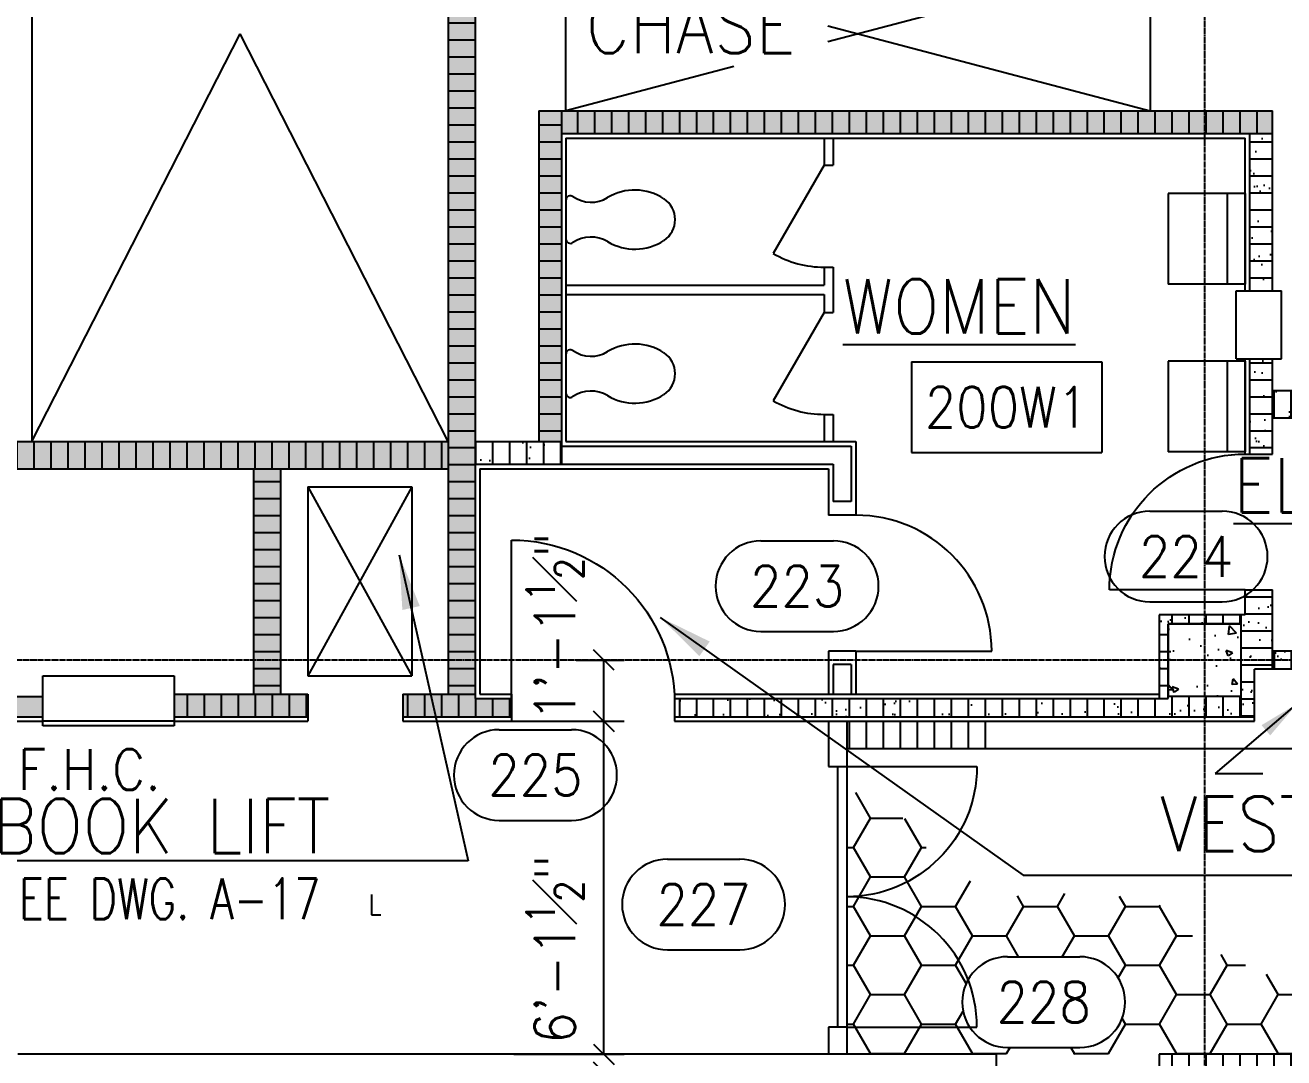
# Model space of a CAD drawing. Header units: inches. Extents: x 388 to 4053, y 352 to 2882.
# Drawn here: x 1486.7 to 1764.6, y 959.5 to 1187.4 of the extents above; entities that cross this region are included whole.
import ezdxf
from ezdxf.enums import TextEntityAlignment as Align

# ---------------------------------------------------------------- set-up
doc = ezdxf.new("R2010")
doc.units = ezdxf.units.IN
doc.header["$LTSCALE"] = 0.5
doc.header["$MEASUREMENT"] = 0
doc.linetypes.add('CENTER', pattern=[3.25, 2.5, -0.25, 0.25, -0.25])
for name, color, linetype in [('A-ANNO-DIMS', 7, 'Continuous'), ('A-ANNO-TEXT', 7, 'Continuous'), ('A-COLS', 2, 'Continuous'), ('A-COLS-PATT', 8, 'Continuous'), ('A-DOOR', 3, 'Continuous'), ('A-DOOR-IDEN', 7, 'Continuous'), ('A-FLOR-IDEN', 7, 'Continuous'), ('A-FLOR-LEVL', 2, 'Continuous'), ('A-FLOR-PATT', 8, 'Continuous'), ('A-FLOR-PFIX', 3, 'Continuous'), ('A-FLOR-TPTN', 2, 'Continuous'), ('A-GLAZ', 3, 'Continuous'), ('A-GRID', 8, 'CENTER'), ('A-WALL', 2, 'Continuous'), ('A-WALL-PATT', 8, 'Continuous'), ('F-PROT-EQPM', 1, 'Continuous')]:
    doc.layers.add(name, color=color, linetype=linetype)
doc.styles.add('ROMANS', font='romans.shx', dxfattribs={"width": 0.9})
doc.dimstyles.new('DIM96', dxfattribs={"dimscale": 96, "dimtxt": 0.09375, "dimasz": 0.046875, "dimexe": 0.046875, "dimexo": 0.046875, "dimgap": 0.046875, "dimtad": 1, "dimdec": 4, "dimzin": 3, "dimdsep": 46, "dimlunit": 4, "dimtxsty": 'ROMANS', "dimblk": 'OBLIQUE', "dimcen": 0.046875, "dimaunit": 1, "dimazin": 0, "dimtfac": 0.7, "dimtdec": 4, "dimtofl": 0, "dimtmove": 2, "dimatfit": 3, "dimldrblk": 'OBLIQUE', "dimfxl": 0, "dimfrac": 1, "dimtolj": 1, "dimtzin": 0, "dimarcsym": 0})
doc.dimstyles.new('LD96', dxfattribs={"dimscale": 96, "dimtxt": 0.09375, "dimasz": 0.09375, "dimexe": 0.046875, "dimexo": 0.046875, "dimgap": 0.046875, "dimtad": 0, "dimdec": 4, "dimzin": 3, "dimdsep": 46, "dimlunit": 4, "dimtxsty": 'ROMANS', "dimcen": 0.046875, "dimaunit": 1, "dimadec": 0, "dimazin": 0, "dimtfac": 0.7, "dimtdec": 4, "dimtofl": 0, "dimtmove": 2, "dimatfit": 3, "dimfxl": 0, "dimfrac": 1, "dimtolj": 1, "dimtzin": 0, "dimarcsym": 0})
doc.dimstyles.new('LE96A', dxfattribs={"dimscale": 96, "dimtxt": 0.09375, "dimasz": 0.125, "dimexe": 0.046875, "dimexo": 0.046875, "dimgap": 0.046875, "dimtad": 0, "dimdec": 4, "dimzin": 3, "dimdsep": 46, "dimlunit": 4, "dimtxsty": 'ROMANS', "dimcen": 0.046875, "dimaunit": 1, "dimadec": 0, "dimazin": 0, "dimtfac": 0.7, "dimtdec": 4, "dimtofl": 0, "dimtmove": 2, "dimatfit": 3, "dimfxl": 0, "dimfrac": 1, "dimtolj": 1, "dimtzin": 0, "dimarcsym": 0})
pattern_1 = [(0, (8.3445, -0.8586), (11.25, 6.49519), [7.5, -15]), (120, (8.3445, -0.8586), (-11.25, 6.49519), [7.5, -15]), (60, (8.3445, -0.8586), (2e-08, 12.990381), [-15, 7.5])]
pattern_2 = [(90, (11.2027, -0.8225), (-3.75, 2e-16), [])]
pattern_3 = [(0, (11.2027, -0.8225), (0, 3.75), [])]
pattern_4 = [(90, (3.8053, 0), (-3.75, 2e-16), [])]
pattern_5 = [(37.5, (10.3947, 0), (-0.251973, 7.707295), [0, -6.08, 0, -6.8, 0, -6.5]), (7.5, (10.395, 0), (7.079107, 11.288584), [0, -3.28, 0, -5.48, 0, -2.1]), (327.5, (5.4747, 0), (12.456567, 0.022636), [0, -2, 0, -7.2, 0, -9.4]), (317.5, (5.475, 0), (12.024506, 3.5107), [0, -1, 0, -4.72, 0, -5.4])]

# ---------------------------------------------------------------- blocks, each defined once
blk = doc.blocks.new('DOOR1')
at = {"color": 0, "linetype": 'ByBlock'}
blk.add_line((0, 0), (0, 1), dxfattribs=at)
blk.add_arc((0, 0), 1, 90, 180, dxfattribs=at)
blk = doc.blocks.new('IDEN3')
for p, q in [((-0.0833, 0.1042), (0.0833, 0.1042)), ((-0.0833, -0.1042), (0.0833, -0.1042))]:
    blk.add_line(p, q)
for centre, start, end in [((-0.0833, 0), 90, 270), ((0.0833, 0), 270, 90)]:
    blk.add_arc(centre, 0.1042, start, end)
at = {"style": 'ROMANS', "width": 0.9}
blk.add_attdef('#', text='', height=0.0938, dxfattribs=at).set_placement((0, 0), align=Align.MIDDLE_CENTER)
blk = doc.blocks.new('IDEN2')
for p, q in [((-0.2188, 0.1042), (0.2188, 0.1042)), ((-0.2188, 0.1042), (-0.2188, -0.1042)), ((0.2188, 0.1042), (0.2188, -0.1042)), ((-0.2188, -0.1042), (0.2188, -0.1042))]:
    blk.add_line(p, q)
at = {"style": 'ROMANS', "width": 0.9}
blk.add_attdef('#', text='', height=0.0938, dxfattribs=at).set_placement((0, 0), align=Align.MIDDLE_CENTER)
blk = doc.blocks.new('_Oblique')
at = {"color": 0, "lineweight": -2}
blk.add_line((-0.5, -0.5), (0.5, 0.5), dxfattribs=at)
blk = doc.blocks.new('*D181')
at = {"layer": 'A-ANNO-DIMS', "color": 0, "lineweight": -2}
for p, q in [((1614.46, 960.28), (1614.46, 964.78)), ((1594.57, 960.28), (1618.96, 960.28)), ((1591.13, 956.28), (1618.96, 956.28)), ((1614.46, 956.28), (1614.46, 951.78))]:
    blk.add_line(p, q, dxfattribs=at)
at = {"layer": 'Defpoints', "color": 0}
for p in [(1590.07, 960.28), (1614.46, 960.28), (1586.63, 956.28)]:
    blk.add_point(p, dxfattribs=at)
at = {"layer": 'A-ANNO-DIMS', "color": 0, "lineweight": -2, "xscale": 4.5, "yscale": 4.5, "zscale": 4.5}
for p, rotation in [((1614.46, 960.28), 270), ((1614.46, 956.28), 90)]:
    blk.add_blockref('_Oblique', p, dxfattribs=dict(at, rotation=rotation))
at = {"layer": 'A-ANNO-DIMS', "color": 0, "insert": (1603.66, 944.33), "char_height": 9, "attachment_point": 5, "rotation": 90, "style": 'ROMANS'}
blk.add_mtext('\\A1;4"', dxfattribs=at)
blk = doc.blocks.new('*D182')
at = {"layer": 'A-ANNO-DIMS', "color": 0, "lineweight": -2}
for p, q in [((1592.85, 1033.78), (1618.96, 1033.78)), ((1614.46, 960.28), (1614.46, 1033.78)), ((1594.57, 960.28), (1618.96, 960.28))]:
    blk.add_line(p, q, dxfattribs=at)
at = {"layer": 'Defpoints', "color": 0}
for p in [(1588.35, 1033.78), (1614.46, 1033.78), (1590.07, 960.28)]:
    blk.add_point(p, dxfattribs=at)
at = {"layer": 'A-ANNO-DIMS', "color": 0, "lineweight": -2, "xscale": 4.5, "yscale": 4.5, "zscale": 4.5}
for p, rotation in [((1614.46, 1033.78), 90), ((1614.46, 960.28), 270)]:
    blk.add_blockref('_Oblique', p, dxfattribs=dict(at, rotation=rotation))
at = {"layer": 'A-ANNO-DIMS', "color": 0, "insert": (1603.66, 983.43), "char_height": 9, "attachment_point": 5, "rotation": 90, "style": 'ROMANS'}
blk.add_mtext('\\A1;6\'-1{\\H0.700000x;\\S1#2;}"', dxfattribs=at)
blk = doc.blocks.new('*D183')
at = {"layer": 'A-ANNO-DIMS', "color": 0, "lineweight": -2}
for p, q in [((1608.35, 1047.28), (1618.96, 1047.28)), ((1614.46, 1033.78), (1614.46, 1047.28)), ((1592.85, 1033.78), (1618.96, 1033.78))]:
    blk.add_line(p, q, dxfattribs=at)
at = {"layer": 'Defpoints', "color": 0}
for p in [(1603.85, 1047.28), (1614.46, 1047.28), (1588.35, 1033.78)]:
    blk.add_point(p, dxfattribs=at)
at = {"layer": 'A-ANNO-DIMS', "color": 0, "lineweight": -2, "xscale": 4.5, "yscale": 4.5, "zscale": 4.5}
for p, rotation in [((1614.46, 1047.28), 90), ((1614.46, 1033.78), 270)]:
    blk.add_blockref('_Oblique', p, dxfattribs=dict(at, rotation=rotation))
at = {"layer": 'A-ANNO-DIMS', "color": 0, "insert": (1603.66, 1054.63), "char_height": 9, "attachment_point": 5, "rotation": 90, "style": 'ROMANS'}
blk.add_mtext('\\A1;1\'-1{\\H0.700000x;\\S1#2;}"', dxfattribs=at)
blk = doc.blocks.new('DOOR3')
at = {"color": 0, "linetype": 'ByBlock'}
blk.add_line((0, 0), (-0.866, 0.5), dxfattribs=at)
blk.add_arc((0, 0), 1, 150, 180, dxfattribs=at)
blk = doc.blocks.new('PFIX01')
blk.add_line((-4.26, 0), (4.26, 0))
for centre, radius, start, end in [((0, 18.63), 5.5, 33.4356, 146.5644), ((5.15, 15.22), 11.67, 146.5644, 210.9799), ((-5.15, 15.22), 11.67, 329.0201, 33.4356), ((-10.93, 5.57), 7.09, 325.6106, 30.9799), ((10.93, 5.57), 7.09, 149.0201, 214.3894), ((-4.26, 1), 1, 145.6106, 270), ((4.26, 1), 1, 270, 34.3894)]:
    blk.add_arc(centre, radius, start, end)
blk = doc.blocks.new('1')
for p, q in [((-8, 8), (8, 8)), ((-8, 8), (-8, -8)), ((8, 8), (8, -8)), ((-8, -8), (8, -8))]:
    blk.add_line(p, q)

msp = doc.modelspace()

# ---------------------------------------------------------------- hatches: boundary and pattern name
at = {"layer": 'A-COLS-PATT'}
h = msp.add_hatch(dxfattribs=at)
h.set_pattern_fill('AR-CONC', color=256, scale=2, style=0)
h.set_pattern_definition([(130, (2713.867, -1331.055), (-14.345204, -1.255043), [1.5, -16.5]), (185, (2713.867, -1331.055), (2.77503, 15.04384), [1.2, -13.2]), (79.5486, (2712.672, -1331.159), (-11.57019, 13.78879), [1.2748, -14.02284]), (133.8158, (2713.867, -1327.055), (-21.34482, -3.31038), [2.25, -24.75]), (83.3644, (2712.088, -1327.33), (-18.69325, 19.48236), [1.9122, -21.03426]), (188.8158, (2713.867, -1327.055), (-18.69324, 19.48237), [1.8, -19.8]), (159, (2711.867, -1328.055), (-11.93814, -8.05238), [1.5, -16.5]), (214, (2711.867, -1328.055), (-4.86631, 14.503), [1.2, -13.2]), (108.5486, (2710.872, -1328.726), (-16.80445, 6.45061), [1.2748, -14.02284]), (142.5, (2713.867, -1331.0546), (-0.243197, 6.657877), [0, -13.04, 0, -13.4, 0, -13.25]), (172.5, (2713.867, -1331.0546), (-5.26139, 7.888234), [0, -7.64, 0, -12.74, 0, -5.05]), (212.5, (2718.327, -1331.0546), (-10.676449, -0.451097), [0, -5, 0, -15.6, 0, -20.7]), (222.5, (2720.327, -1331.055), (-11.663723, 2.0021), [0, -6.5, 0, -10.36, 0, -14.7])])
h.paths.add_polyline_path([(1755.08318, 1055.27553), (1755.08318, 1039.27553), (1739.08318, 1039.27553), (1739.08318, 1055.27553)])
at = {"layer": 'A-FLOR-PATT'}
h = msp.add_hatch(dxfattribs=at)
h.set_pattern_fill('LINE', color=256, scale=30, angle=90, style=0)
h.set_pattern_definition(pattern_2)
h.paths.add_polyline_path([(1700.72599, 1033.77553), (1668.08318, 1033.77553), (1668.08318, 1027.77553), (1700.72599, 1027.77553)])
h = msp.add_hatch(dxfattribs=at)
h.set_pattern_fill('HONEY', color=256, scale=60, style=0)
h.set_pattern_definition(pattern_1)
h.paths.add_polyline_path([(1685.44015, 1011.10357), (1676.67634, 1013.37273), (1671.15839, 1018.23519), (1668.08318, 1017.64708), (1668.08318, 995.02553, 0.185891064), (1687.36624, 1002.45122), (1685.76475, 1003.32363)])
h.paths.add_polyline_path([(1668.08318, 995.02553), (1668.08318, 966.27553), (1695.21565, 966.27553, -0.282398241), (1694.86452, 976.73126, 0.308948264)])
h.paths.add_polyline_path([(1735.75094, 994.5712), (1717.89872, 995.86786), (1705.23989, 995.21953), (1692.90563, 999.43366), (1687.36624, 1002.45122, -0.185891064), (1668.08318, 995.02553, -0.308948264), (1694.86452, 976.73126, -0.26974704), (1703.55811, 981.78945), (1719.55811, 981.78945, -1), (1719.55811, 961.78945), (1703.55811, 961.78945, -0.251820046), (1695.21565, 966.27553), (1668.08318, 966.27553), (1668.08318, 960.27553), (1701.08318, 960.27553), (1747.08318, 960.27553), (1747.08318, 983.90039)])
h = msp.add_hatch(dxfattribs=at)
h.set_pattern_fill('HONEY', color=256, scale=60, style=0)
h.set_pattern_definition(pattern_1)
h.paths.add_polyline_path([(1767.88491, 974.79718), (1747.08318, 983.88612), (1747.08318, 960.27553), (1774.63588, 960.27553)])
at = {"layer": 'A-WALL-PATT'}
h = msp.add_hatch(dxfattribs=at)
h.set_pattern_fill('AR-SAND', color=256, scale=4, style=0)
h.set_pattern_definition(pattern_5)
h.paths.add_polyline_path([(1762.08318, 1324.77553), (1757.08318, 1324.77553), (1757.08318, 1207.52553), (1762.08318, 1207.52553)])
h.paths.add_polyline_path([(1782.08318, 1324.77553), (1776.08318, 1324.77553), (1776.08318, 1106.77553), (1782.08318, 1106.77553)])
h.paths.add_polyline_path([(1762.08318, 1163.52553), (1757.08318, 1163.52553), (1757.08318, 1128.77553), (1762.08318, 1128.77553)])
h.paths.add_polyline_path([(1762.08318, 1113.77553), (1757.08318, 1113.77553), (1757.08318, 1092.77553), (1762.08318, 1092.77553)])
h.paths.add_polyline_path([(1847.08318, 1106.77553), (1762.08318, 1106.77553), (1762.08318, 1100.77553), (1847.08318, 1100.77553)])
h.paths.add_polyline_path([(1852.08318, 1214.77553), (1847.08318, 1214.77553), (1847.08318, 1154.77553), (1852.08318, 1154.77553)])
h = msp.add_hatch(dxfattribs=at)
h.set_pattern_fill('AR-SAND', color=256, scale=4, style=0)
h.set_pattern_definition(pattern_5)
h.paths.add_polyline_path([(1580.08318, 1095.52553), (1473.20818, 1095.52553), (1473.20818, 1089.52553), (1537.08318, 1089.52553), (1580.08318, 1089.52553)])
h.paths.add_polyline_path([(1543.08318, 1089.52553), (1537.08318, 1089.52553), (1537.08318, 1039.77553), (1543.08318, 1039.77553)])
h.paths.add_polyline_path([(1549.08318, 1039.77553), (1543.08318, 1039.77553), (1519.58318, 1039.77553), (1519.58318, 1034.77553), (1549.08318, 1034.77553)])
h.paths.add_polyline_path([(1490.58318, 1039.27553), (1466.58318, 1039.27553), (1466.58318, 1034.77553), (1490.58318, 1034.77553)])
h.paths.add_polyline_path([(1594.08318, 1038.77553), (1586.08318, 1038.77553), (1586.08318, 1039.77553), (1570.08318, 1039.77553), (1570.08318, 1034.77553), (1594.08318, 1034.77553)])
h.paths.add_polyline_path([(1586.08318, 1275.52553), (1580.08318, 1275.52553), (1580.08318, 1095.52553), (1580.08318, 1039.77553), (1586.08318, 1039.77553)])
h.paths.add_polyline_path([(1605.08318, 1168.52553), (1600.08318, 1168.52553), (1600.08318, 1095.52553), (1605.08318, 1095.52553)])
h.paths.add_polyline_path([(1762.08318, 1168.52553), (1605.08318, 1168.52553), (1605.08318, 1163.52553), (1762.08318, 1163.52553)])
h.paths.add_polyline_path([(1762.08318, 1207.52553), (1600.08318, 1207.52553), (1600.08318, 1202.52553), (1762.08318, 1202.52553)])
h.paths.add_polyline_path([(1605.08318, 1275.52553), (1600.08318, 1275.52553), (1600.08318, 1207.52553), (1605.08318, 1207.52553)])
h.paths.add_polyline_path([(1606.08318, 1290.77553), (1600.08318, 1290.77553), (1600.08318, 1281.52553), (1606.08318, 1281.52553)])
h.paths.add_polyline_path([(1669.08318, 1287.77553), (1664.08318, 1287.77553), (1664.08318, 1281.52553), (1669.08318, 1281.52553)])
h = msp.add_hatch(dxfattribs=at)
h.set_pattern_fill('LINE', color=256, scale=30, style=0)
h.set_pattern_definition(pattern_3)
h.paths.add_polyline_path([(1580.08318, 1095.52553), (1580.08318, 1047.27553), (1586.08318, 1047.27553), (1586.08318, 1275.52553), (1580.08318, 1275.52553)])
h.paths.add_polyline_path([(1580.08318, 1039.77553), (1586.08318, 1039.77553), (1586.08318, 1047.27553), (1580.08318, 1047.27553)])
h = msp.add_hatch(dxfattribs=at)
h.set_pattern_fill('LINE', color=256, scale=30, style=0)
h.set_pattern_definition(pattern_3)
h.paths.add_polyline_path([(1605.08318, 1168.52553), (1600.08318, 1168.52553), (1600.08318, 1095.52553), (1605.08318, 1095.52553)])
h = msp.add_hatch(dxfattribs=at)
h.set_pattern_fill('LINE', color=256, scale=30, angle=90, style=0)
h.set_pattern_definition(pattern_2)
h.paths.add_polyline_path([(1747.08318, 1163.52553), (1747.08318, 1168.52553), (1605.08318, 1168.52553), (1605.08318, 1163.52553)])
h.paths.add_polyline_path([(1747.08318, 1168.52553), (1747.08318, 1163.52553), (1762.08318, 1163.52553), (1762.08318, 1168.52553)])
h = msp.add_hatch(dxfattribs=at)
h.set_pattern_fill('LINE', color=256, scale=30, style=0)
h.set_pattern_definition(pattern_3)
h.paths.add_polyline_path([(1757.08318, 1128.77553), (1762.08318, 1128.77553), (1762.08318, 1163.52553), (1757.08318, 1163.52553)])
h = msp.add_hatch(dxfattribs=at)
h.set_pattern_fill('AR-SAND', color=256, scale=4, style=0)
h.set_pattern_definition(pattern_5)
h.paths.add_polyline_path([(1852.08318, 1118.77553), (1847.08318, 1118.77553), (1847.08318, 1106.77553), (1847.08318, 1039.77553), (1852.08318, 1039.77553)])
h.paths.add_polyline_path([(1852.08318, 1039.77553), (1794.08318, 1039.77553), (1790.08318, 1039.77553), (1790.08318, 1034.77553), (1852.08318, 1034.77553)])
h.paths.add_polyline_path([(1794.08318, 1049.27553), (1762.08318, 1049.27553), (1762.08318, 1045.27553), (1790.08318, 1045.27553), (1794.08318, 1045.27553)])
h.paths.add_polyline_path([(1794.08318, 1045.27553), (1790.08318, 1045.27553), (1790.08318, 1039.77553), (1794.08318, 1039.77553)])
h.paths.add_polyline_path([(1762.08318, 1062.77553), (1756.08318, 1062.77553), (1756.08318, 1057.27553), (1755.08318, 1057.27553), (1755.08318, 1034.77553), (1758.08318, 1034.77553), (1758.08318, 1045.27553), (1762.08318, 1045.27553)])
h.paths.add_polyline_path([(1755.08318, 1039.27553), (1739.08318, 1039.27553), (1739.08318, 1038.77553), (1630.08318, 1038.77553), (1630.08318, 1034.77553), (1755.08318, 1034.77553)])
h.paths.add_polyline_path([(1739.08318, 1055.27553), (1755.08318, 1055.27553), (1755.08318, 1057.27553), (1737.08318, 1057.27553), (1737.08318, 1038.77553), (1739.08318, 1038.77553)])
h = msp.add_hatch(dxfattribs=at)
h.set_pattern_fill('LINE', color=256, scale=30, style=0)
h.set_pattern_definition(pattern_3)
h.paths.add_polyline_path([(1757.08318, 1092.77553), (1762.08318, 1092.77553), (1762.08318, 1113.77553), (1757.08318, 1113.77553)])
h = msp.add_hatch(dxfattribs=at)
h.set_pattern_fill('LINE', color=256, scale=30, angle=90, style=0)
h.set_pattern_definition(pattern_2)
h.paths.add_polyline_path([(1762.08318, 1106.77553), (1762.08318, 1100.77553), (1847.08318, 1100.77553), (1847.08318, 1106.77553)])
h = msp.add_hatch(dxfattribs=at)
h.set_pattern_fill('LINE', color=256, scale=30, angle=90, style=0)
h.set_pattern_definition(pattern_2)
h.paths.add_polyline_path([(1586.08318, 1095.52553), (1586.08318, 1090.52553), (1605.08318, 1090.52553), (1605.08318, 1095.52553)])
h.paths.add_polyline_path([(1580.08318, 1089.52553), (1580.08318, 1095.52553), (1477.08318, 1095.52553), (1477.08318, 1089.52553), (1537.08318, 1089.52553)])
h = msp.add_hatch(dxfattribs=at)
h.set_pattern_fill('AR-SAND', color=256, scale=4, style=0)
h.set_pattern_definition(pattern_5)
h.paths.add_polyline_path([(1605.08318, 1094.52553), (1605.08318, 1095.52553), (1600.08318, 1095.52553), (1586.08318, 1095.52553), (1586.08318, 1090.52553), (1605.08318, 1090.52553)])
h = msp.add_hatch(dxfattribs=at)
h.set_pattern_fill('LINE', color=256, scale=30, style=0)
h.set_pattern_definition(pattern_3)
h.paths.add_polyline_path([(1537.08318, 1047.27553), (1543.08318, 1047.27553), (1543.08318, 1089.52553), (1537.08318, 1089.52553)])
h.paths.add_polyline_path([(1543.08318, 1047.27553), (1537.08318, 1047.27553), (1537.08318, 1039.77553), (1543.08318, 1039.77553)])
h = msp.add_hatch(dxfattribs=at)
h.set_pattern_fill('LINE', color=256, scale=30, style=0)
h.set_pattern_definition([(0, (3.8053, 0), (0, 3.75), [])])
h.paths.add_polyline_path([(1762.08318, 1062.77553), (1756.08318, 1062.77553), (1756.08318, 1057.27553), (1755.08318, 1057.27553), (1755.08318, 1047.27553), (1762.08318, 1047.27553)])
h.paths.add_polyline_path([(1762.08318, 1047.27553), (1755.08318, 1047.27553), (1755.08318, 1034.77553), (1758.08318, 1034.77553), (1758.08318, 1045.27553), (1762.08318, 1045.27553)])
h = msp.add_hatch(dxfattribs=at)
h.set_pattern_fill('LINE', color=256, scale=30, angle=90, style=0)
h.set_pattern_definition(pattern_2)
h.paths.add_polyline_path([(1630.08318, 1038.77553), (1630.08318, 1034.77553), (1747.08318, 1034.77553), (1747.08318, 1039.27553), (1737.08318, 1039.27553), (1737.08318, 1038.77553)])
h.paths.add_polyline_path([(1747.08318, 1039.27553), (1747.08318, 1034.77553), (1755.08318, 1034.77553), (1755.08318, 1039.27553)])
h.paths.add_polyline_path([(1747.08318, 1057.27553), (1747.08318, 1055.27553), (1755.08318, 1055.27553), (1755.08318, 1057.27553)])
h.paths.add_polyline_path([(1737.08318, 1057.27553), (1737.08318, 1055.27553), (1747.08318, 1055.27553), (1747.08318, 1057.27553)])
h = msp.add_hatch(dxfattribs=at)
h.set_pattern_fill('LINE', color=256, scale=30, style=0)
h.set_pattern_definition(pattern_3)
h.paths.add_polyline_path([(1737.08318, 1039.27553), (1739.08318, 1039.27553), (1739.08318, 1055.27553), (1737.08318, 1055.27553)])
h = msp.add_hatch(dxfattribs=at)
h.set_pattern_fill('LINE', color=256, scale=30, angle=90, style=0)
h.set_pattern_definition(pattern_4)
h.paths.add_polyline_path([(1790.92454, 1049.27553), (1762.08318, 1049.27553), (1762.08318, 1047.27553), (1790.92454, 1047.27553)])
h.paths.add_polyline_path([(1794.08318, 1049.27553), (1790.92454, 1049.27553), (1790.92454, 1047.27553), (1794.08318, 1047.27553)])
h.paths.add_polyline_path([(1794.08318, 1047.27553), (1790.92454, 1047.27553), (1790.92454, 1046.70317), (1794.08318, 1046.70317)], flags=17)
h.paths.add_polyline_path([(1794.08318, 1046.70317), (1790.92454, 1046.70317), (1790.92454, 1047.27553), (1762.08318, 1047.27553), (1762.08318, 1045.27553), (1790.08318, 1045.27553), (1794.08318, 1045.27553)])
h = msp.add_hatch(dxfattribs=at)
h.set_pattern_fill('LINE', color=256, scale=30, angle=90, style=0)
h.set_pattern_definition(pattern_4)
h.paths.add_polyline_path([(1549.08318, 1039.77553), (1543.08318, 1039.77553), (1519.58318, 1039.77553), (1519.58318, 1034.77553), (1549.08318, 1034.77553)])
h = msp.add_hatch(dxfattribs=at)
h.set_pattern_fill('LINE', color=256, scale=30, angle=90, style=0)
h.set_pattern_definition(pattern_2)
h.paths.add_polyline_path([(1594.08318, 1034.77553), (1594.08318, 1038.77553), (1586.08318, 1038.77553), (1586.08318, 1039.77553), (1570.08318, 1039.77553), (1570.08318, 1034.77553)])
h = msp.add_hatch(dxfattribs=at)
h.set_pattern_fill('LINE', color=256, scale=30, angle=90, style=0)
h.set_pattern_definition(pattern_2)
h.paths.add_polyline_path([(1811.28213, 960.27553), (1747.08318, 960.27553), (1747.08318, 952.27553), (1811.28213, 952.27553)])
h.paths.add_polyline_path([(1747.08318, 960.27553), (1737.08318, 960.27553), (1737.08318, 956.27553), (1743.08318, 956.27553), (1743.08318, 952.27553), (1747.08318, 952.27553)])

# ---------------------------------------------------------------- linework, layer by layer
at = {"layer": 'A-FLOR-LEVL'}
for p, q in [((1488.20818, 1275.52553), (1488.20818, 1095.52553)), ((1606.08318, 1168.52553), (1606.08318, 1202.52553)), ((1735.08318, 1202.52553), (1663.89242, 1183.76207)), ((1735.08318, 1202.52553), (1735.08318, 1168.52553)), ((1663.89242, 1187.28898), (1735.08318, 1168.52553)), ((1488.20818, 1095.52553), (1534.14568, 1185.52553)), ((1580.08318, 1095.52553), (1534.14568, 1185.52553)), ((1643.1783, 1178.30253), (1606.08318, 1168.52553)), ((1549.08318, 1085.52553), (1572.08318, 1085.52553)), ((1549.08318, 1085.52553), (1549.08318, 1043.77553)), ((1549.08318, 1085.52553), (1572.08318, 1043.77553)), ((1572.08318, 1085.52553), (1549.08318, 1043.77553)), ((1572.08318, 1085.52553), (1572.08318, 1043.77553)), ((1549.08318, 1043.77553), (1572.08318, 1043.77553)), ((1668.08318, 1027.77553), (1865.08318, 1027.77553)), ((1666.08318, 1023.77553), (1666.08318, 966.27553)), ((1668.08318, 1023.77553), (1668.08318, 966.27553))]:
    msp.add_line(p, q, dxfattribs=at)
at = {"layer": 'A-FLOR-PFIX'}
for p, q in [((1756.08318, 1150.27553), (1739.08318, 1150.27553)), ((1739.08318, 1150.27553), (1739.08318, 1130.27553)), ((1752.08318, 1150.27553), (1752.08318, 1130.27553)), ((1756.08318, 1150.27553), (1756.08318, 1130.27553)), ((1756.08318, 1130.27553), (1739.08318, 1130.27553)), ((1756.08318, 1113.27553), (1739.08318, 1113.27553)), ((1739.08318, 1113.27553), (1739.08318, 1093.27553)), ((1752.08318, 1113.27553), (1752.08318, 1093.27553)), ((1756.08318, 1113.27553), (1756.08318, 1093.27553)), ((1756.08318, 1093.27553), (1739.08318, 1093.27553))]:
    msp.add_line(p, q, dxfattribs=at)
at = {"layer": 'A-FLOR-TPTN'}
for p, q in [((1663.08318, 1162.52553), (1663.08318, 1156.52553)), ((1663.08318, 1162.52553), (1665.08318, 1162.52553)), ((1665.08318, 1162.52553), (1665.08318, 1156.52553)), ((1663.08318, 1156.52553), (1665.08318, 1156.52553)), ((1663.08318, 1134.02553), (1665.08318, 1134.02553)), ((1663.08318, 1134.02553), (1663.08318, 1130.02553)), ((1665.08318, 1134.02553), (1665.08318, 1124.02553)), ((1606.08318, 1130.02553), (1663.08318, 1130.02553)), ((1606.08318, 1130.02553), (1606.08318, 1128.02553)), ((1606.08318, 1128.02553), (1663.08318, 1128.02553)), ((1663.08318, 1128.02553), (1663.08318, 1124.02553)), ((1663.08318, 1124.02553), (1665.08318, 1124.02553)), ((1663.08318, 1101.52553), (1665.08318, 1101.52553)), ((1663.08318, 1101.52553), (1663.08318, 1095.52553)), ((1665.08318, 1101.52553), (1665.08318, 1095.52553)), ((1663.08318, 1095.52553), (1665.08318, 1095.52553))]:
    msp.add_line(p, q, dxfattribs=at)
at = {"layer": 'A-GLAZ'}
for p, q in [((1754.08318, 1113.77553), (1754.08318, 1128.77553)), ((1754.08318, 1128.77553), (1764.08318, 1128.77553)), ((1764.08318, 1113.77553), (1764.08318, 1128.77553)), ((1754.08318, 1113.77553), (1764.08318, 1113.77553))]:
    msp.add_line(p, q, dxfattribs=at)
at = {"layer": 'A-GRID'}
for p, q in [((1747.08318, 1352.3528), (1747.08318, 435.27553)), ((4004.54291, 1047.27553), (510.08318, 1047.27553))]:
    msp.add_line(p, q, dxfattribs=at)
at = {"layer": 'A-WALL'}
for p, q in [((1580.08318, 1275.52553), (1580.08318, 1095.52553)), ((1586.08318, 1275.52553), (1586.08318, 1038.77553)), ((1600.08318, 1168.52553), (1762.08318, 1168.52553)), ((1600.08318, 1168.52553), (1600.08318, 1095.52553)), ((1605.08318, 1168.52553), (1605.08318, 1094.52553)), ((1762.08318, 1128.77553), (1762.08318, 1168.52553)), ((1605.08318, 1163.52553), (1762.08318, 1163.52553)), ((1606.08318, 1162.52553), (1606.08318, 1095.52553)), ((1606.08318, 1162.52553), (1756.08318, 1162.52553)), ((1756.08318, 1128.77553), (1756.08318, 1162.52553)), ((1757.08318, 1128.77553), (1757.08318, 1163.52553)), ((1756.08318, 1128.77553), (1762.08318, 1128.77553)), ((1756.08318, 1092.77553), (1756.08318, 1113.77553)), ((1756.08318, 1113.77553), (1762.08318, 1113.77553)), ((1757.08318, 1092.77553), (1757.08318, 1113.77553)), ((1762.08318, 1092.77553), (1762.08318, 1113.77553)), ((1762.08318, 1106.77553), (1847.08318, 1106.77553)), ((1762.08318, 1100.77553), (1847.08318, 1100.77553)), ((1473.20818, 1095.52553), (1580.08318, 1095.52553)), ((1580.08318, 1095.52553), (1580.08318, 1039.77553)), ((1586.08318, 1095.52553), (1600.08318, 1095.52553)), ((1606.08318, 1095.52553), (1670.08318, 1095.52553)), ((1670.08318, 1095.52553), (1670.08318, 1079.27553)), ((1605.08318, 1094.52553), (1669.08318, 1094.52553)), ((1669.08318, 1094.52553), (1669.08318, 1082.27553)), ((1756.08318, 1092.77553), (1762.08318, 1092.77553)), ((1473.20818, 1089.52553), (1537.08318, 1089.52553)), ((1537.08318, 1089.52553), (1537.08318, 1039.77553)), ((1537.08318, 1089.52553), (1580.08318, 1089.52553)), ((1543.08318, 1089.52553), (1543.08318, 1039.77553)), ((1586.08318, 1090.52553), (1665.08318, 1090.52553)), ((1587.08318, 1089.52553), (1587.08318, 1039.77553)), ((1587.08318, 1089.52553), (1664.08318, 1089.52553)), ((1664.08318, 1089.52553), (1664.08318, 1079.27553)), ((1665.08318, 1090.52553), (1665.08318, 1082.27553)), ((1669.08318, 1082.27553), (1665.08318, 1082.27553)), ((1670.08318, 1079.27553), (1664.08318, 1079.27553)), ((1756.08318, 1062.77553), (1762.08318, 1062.77553)), ((1756.08318, 1057.27553), (1756.08318, 1062.77553)), ((1762.08318, 1045.27553), (1762.08318, 1062.77553)), ((1756.08318, 1057.27553), (1737.08318, 1057.27553)), ((1737.08318, 1057.27553), (1737.08318, 1038.77553)), ((1755.08318, 1057.27553), (1755.08318, 1034.77553)), ((1739.08318, 1055.27553), (1755.08318, 1055.27553)), ((1739.08318, 1038.77553), (1739.08318, 1055.27553)), ((1670.08318, 1049.27553), (1664.08318, 1049.27553)), ((1664.08318, 1049.27553), (1664.08318, 1039.77553)), ((1670.08318, 1049.27553), (1670.08318, 1039.77553)), ((1794.08318, 1049.27553), (1762.08318, 1049.27553)), ((1665.08318, 1046.27553), (1665.08318, 1039.77553)), ((1669.08318, 1046.27553), (1665.08318, 1046.27553)), ((1669.08318, 1046.27553), (1669.08318, 1039.77553)), ((1758.08318, 1033.77553), (1758.08318, 1045.27553)), ((1790.08318, 1045.27553), (1758.08318, 1045.27553)), ((1466.58318, 1039.27553), (1490.58318, 1039.27553)), ((1490.58318, 1033.77553), (1490.58318, 1039.27553)), ((1519.58318, 1039.77553), (1543.08318, 1039.77553)), ((1519.58318, 1039.77553), (1519.58318, 1033.77553)), ((1543.08318, 1039.77553), (1549.08318, 1039.77553)), ((1549.08318, 1039.77553), (1549.08318, 1033.77553)), ((1570.08318, 1039.77553), (1570.08318, 1033.77553)), ((1570.08318, 1039.77553), (1586.08318, 1039.77553)), ((1587.08318, 1039.77553), (1594.08318, 1039.77553)), ((1594.08318, 1039.77553), (1594.08318, 1033.77553)), ((1630.08318, 1039.77553), (1630.08318, 1033.77553)), ((1630.08318, 1039.77553), (1737.08318, 1039.77553)), ((1755.08318, 1039.27553), (1739.08318, 1039.27553)), ((1586.08318, 1038.77553), (1594.08318, 1038.77553)), ((1630.08318, 1038.77553), (1739.08318, 1038.77553)), ((1459.58318, 1033.77553), (1490.58318, 1033.77553)), ((1466.58318, 1034.77553), (1490.58318, 1034.77553)), ((1519.58318, 1034.77553), (1549.08318, 1034.77553)), ((1519.58318, 1033.77553), (1549.08318, 1033.77553)), ((1570.08318, 1034.77553), (1594.08318, 1034.77553)), ((1570.08318, 1033.77553), (1594.08318, 1033.77553)), ((1630.08318, 1034.77553), (1758.08318, 1034.77553)), ((1630.08318, 1033.77553), (1758.08318, 1033.77553)), ((1664.08318, 1033.77553), (1664.08318, 1023.77553)), ((1668.08318, 1033.77553), (1668.08318, 1023.77553)), ((1664.08318, 1023.77553), (1668.08318, 1023.77553)), ((1668.08318, 966.27553), (1664.08318, 966.27553)), ((1664.08318, 966.27553), (1664.08318, 960.27553)), ((1668.08318, 966.27553), (1668.08318, 960.27553)), ((1701.08318, 960.27553), (1485.08318, 960.27553)), ((1701.08318, 960.27553), (1701.08318, 956.27553)), ((2923.08318, 960.27553), (1737.08318, 960.27553)), ((1737.08318, 960.27553), (1737.08318, 956.27553))]:
    msp.add_line(p, q, dxfattribs=at)
at = {"layer": 'A-WALL-PATT'}
for p, q in [((1600.08318, 1095.52553), (1605.08318, 1095.52553)), ((1605.08318, 1094.52553), (1605.08318, 1090.52553))]:
    msp.add_line(p, q, dxfattribs=at)
at = {"layer": 'F-PROT-EQPM'}
for p, q in [((1490.58318, 1032.77553), (1490.58318, 1043.77553)), ((1490.58318, 1043.77553), (1519.58318, 1043.77553)), ((1519.58318, 1043.77553), (1519.58318, 1032.77553)), ((1519.58318, 1033.77553), (1490.58318, 1033.77553)), ((1519.58318, 1032.77553), (1490.58318, 1032.77553))]:
    msp.add_line(p, q, dxfattribs=at)

# ---------------------------------------------------------------- block references
at = {"layer": 'A-COLS', "extrusion": (0, 0, -1), "zscale": -1}
msp.add_blockref('1', (-1747.08318, 1047.27553), dxfattribs=at)
at = {"layer": 'A-DOOR'}
for p, xscale, yscale, zscale, rotation in [((1756.08318, 1062.77553), -30, 30, 30, 90), ((1670.08318, 1049.27553), -30, -30, 30, 90), ((1668.08318, 1023.77553), -28.75000000000011, 28.75000000000011, 28.75000000000011, 269.9999999999993), ((1668.08318, 966.27553), -28.75000000000011, -28.75000000000011, 28.75000000000011, 89.99999999999933)]:
    msp.add_blockref('DOOR1', p, dxfattribs=dict(at, xscale=xscale, yscale=yscale, zscale=zscale, rotation=rotation))
at = {"layer": 'A-DOOR', "xscale": -36, "yscale": 36, "zscale": 36}
msp.add_blockref('DOOR1', (1594.08318, 1037.77553), dxfattribs=at)
at = {"layer": 'A-DOOR-IDEN', "xscale": 96, "yscale": 96, "zscale": 96}
for p, values in [((1742.99478, 1070.15303), {'#': '224'}), ((1657.134, 1063.62055), {'#': '223'}), ((1599.35289, 1021.90792), {'#': '225'}), ((1636.49036, 993.34105), {'#': '227'}), ((1711.55811, 971.78867), {'#': '228'})]:
    msp.add_blockref('IDEN3', p, dxfattribs=at).add_auto_attribs(values)
at = {"layer": 'A-FLOR-IDEN', "xscale": 96, "yscale": 96, "zscale": 96}
msp.add_blockref('IDEN2', (1703.3777, 1103.09879), dxfattribs=at).add_auto_attribs({'#': '200W1'})
at = {"layer": 'A-FLOR-PFIX', "rotation": 270}
for p in [(1606.08318, 1144.52553), (1606.08318, 1110.52553)]:
    msp.add_blockref('PFIX01', p, dxfattribs=at)
at = {"layer": 'A-FLOR-TPTN', "xscale": -22.49999999999954, "yscale": -22.49999999999954, "zscale": 22.49999999999954, "rotation": 270}
for p in [(1663.08318, 1156.52553), (1663.08318, 1124.02553)]:
    msp.add_blockref('DOOR3', p, dxfattribs=at)

# ---------------------------------------------------------------- texts
at = {"layer": 'A-ANNO-TEXT', "style": 'ROMANS'}
for s, height, width, p in [('F.H.C.', 9, 0.9, (1485.09321, 1018.60766)), ('SEE DWG. A-17', 9, 0.75, (1479.53758, 990.08348)), ('L', 4.5, 0.9, (1562.48505, 991.03907))]:
    msp.add_text(s, height=height, dxfattribs=dict(at, width=width)).set_placement(p)
at = {"layer": 'A-FLOR-IDEN', "style": 'ROMANS', "width": 0.9}
for s, p in [('CHASE', (1610.49282, 1181.30293)), ('%%UWOMEN', (1667.20394, 1119.352)), ('%%UELECT. CLO.', (1753.482, 1079.87029)), ('VESTIBULE', (1737.23534, 1005.13368)), ('BOOK LIFT', (1479.53758, 1004.6549))]:
    msp.add_text(s, height=12, dxfattribs=at).set_placement(p)

# ---------------------------------------------------------------- dimensions: what is measured, and where the dimension line sits
at = {"layer": 'A-ANNO-DIMS'}
for base, p1, p2, picture, middle in [((1614.45834, 1047.27553), (1588.34981, 1033.77553), (1603.84699, 1047.27553), '*D183', (1603.65834, 1054.6324)), ((1614.45834, 1033.77553), (1590.07169, 960.27553), (1588.34981, 1033.77553), '*D182', (1603.65834, 983.42691)), ((1614.45834, 960.27553), (1586.62785, 956.27553), (1590.07169, 960.27553), '*D181', (1603.65834, 944.32716))]:
    dim = msp.add_linear_dim(base=base, p1=p1, p2=p2, angle=90, dimstyle='DIM96', dxfattribs=at)
    dim.commit()
    dim.dimension.update_dxf_attribs({"geometry": picture, "text_midpoint": middle, "dimtype": 160})

# ---------------------------------------------------------------- leaders
at = {"layer": 'A-ANNO-TEXT', "annotation_type": 0, "has_hookline": 1, "hookline_direction": 0, "text_width": 19.67143}
msp.add_leader([(1767.48994, 1037.61062), (1749.40651, 1022.27781), (1759.98361, 1022.27781)], dimstyle='LD96', override={"dimgap": 0.046875, "dimtad": 0}, dxfattribs=at)
at = {"layer": 'A-FLOR-IDEN'}
for points in [[(1569.25889, 1070.4847), (1584.52302, 1003.00088), (1474.95007, 1003.00088)], [(1626.90994, 1056.71656), (1707.07306, 999.80015), (1842.24469, 999.80015)]]:
    msp.add_leader(points, dimstyle='LE96A', dxfattribs=at)

doc.saveas('drawing.dxf')
